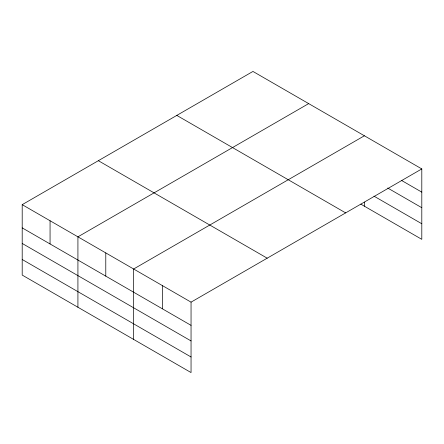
<?xml version="1.0" encoding="UTF-8"?>
<svg xmlns="http://www.w3.org/2000/svg" width="444" height="444" viewBox="0 0 444 444"><rect width="100%" height="100%" fill="white"/><g stroke="black" fill="none" stroke-linecap="round" stroke-linejoin="round"><path stroke-width="0.67" d="M360.833 204.14L421.8 239.338L421.8 168.925L252.952 71.44L22.2 204.662L22.2 275.075L191.048 372.56L191.048 302.148L22.2 204.662M308.669 103.613L77.922 236.835L77.922 307.242M364.391 135.781L133.638 269.003L133.638 339.416M191.048 302.148L421.8 168.925M401.47 180.397L421.8 192.135M387.712 188.034L421.8 207.714M373.959 196.137L421.8 223.759M176.801 115.407L345.654 212.892M98.346 160.7L267.199 258.186M22.2 227.872L191.048 325.358M22.2 243.451L191.048 340.937M22.2 259.496L191.048 356.982M364.391 202.125L364.391 206.194M162.343 285.575L162.343 308.785M105.783 252.919L105.783 276.129M50.061 220.751L50.061 243.956"/></g></svg>
